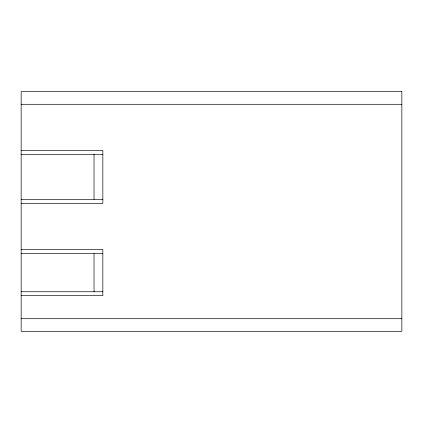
<?xml version="1.0" encoding="UTF-8"?>
<svg xmlns="http://www.w3.org/2000/svg" width="423" height="423" viewBox="0 0 423 423"><rect width="100%" height="100%" fill="white"/><g stroke="black" fill="none" stroke-linecap="round" stroke-linejoin="round"><path stroke-width="0.63" d="M21.15 104.296L401.85 104.296M21.15 150.366L102.837 150.366L102.837 203.415L21.15 203.415M21.15 154.411L102.837 154.411M21.15 199.413L102.837 199.413M21.15 249.565L102.837 249.565L102.837 295.608L21.15 295.608M21.15 253.678L102.837 253.678M21.15 291.748L102.837 291.748M21.15 318.704L401.85 318.704M94.033 154.411L94.033 199.413M94.033 253.678L94.033 291.748M401.85 91.675L21.15 91.675L21.15 331.325L401.85 331.325L401.85 91.675"/></g></svg>
